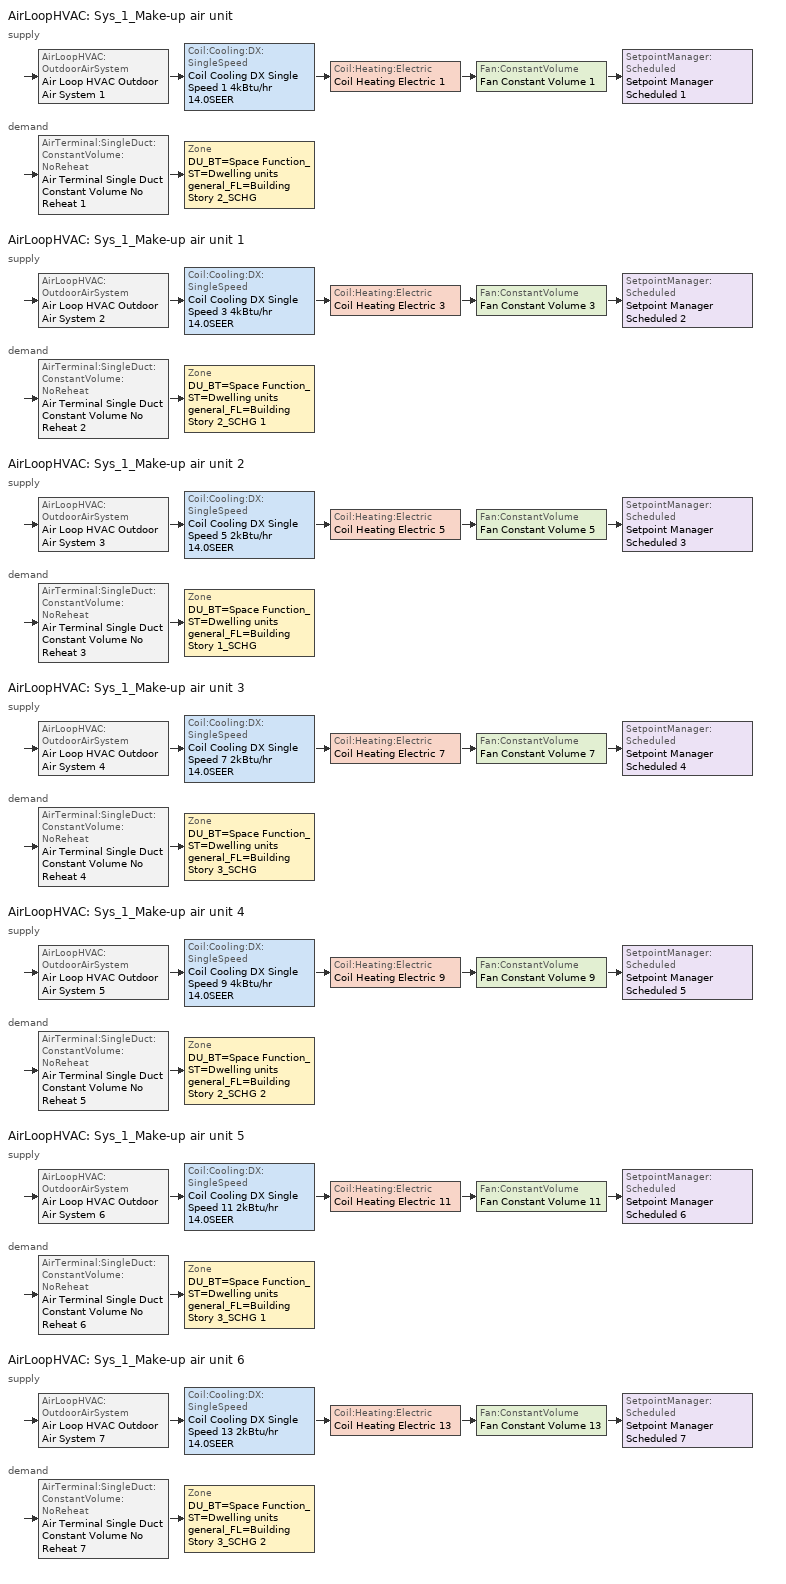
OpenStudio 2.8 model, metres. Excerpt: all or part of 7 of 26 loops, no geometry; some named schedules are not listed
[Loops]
AirLoopHVAC 'Sys_1_Make-up air unit'
 supply: AirLoopHVAC:OutdoorAirSystem 'Air Loop HVAC Outdoor Air System 1' > Coil:Cooling:DX:SingleSpeed 'Coil Cooling DX Single Speed 1 4kBtu/hr 14.0SEER' > Coil:Heating:Electric 'Coil Heating Electric 1' > Fan:ConstantVolume 'Fan Constant Volume 1' > SetpointManager:Scheduled 'Setpoint Manager Scheduled 1'
 demand: AirTerminal:SingleDuct:ConstantVolume:NoReheat 'Air Terminal Single Duct Constant Volume No Reheat 1' > Zone 'DU_BT=Space Function_ST=Dwelling units general_FL=Building Story 2_SCHG'
AirLoopHVAC 'Sys_1_Make-up air unit 1'
 supply: AirLoopHVAC:OutdoorAirSystem 'Air Loop HVAC Outdoor Air System 2' > Coil:Cooling:DX:SingleSpeed 'Coil Cooling DX Single Speed 3 4kBtu/hr 14.0SEER' > Coil:Heating:Electric 'Coil Heating Electric 3' > Fan:ConstantVolume 'Fan Constant Volume 3' > SetpointManager:Scheduled 'Setpoint Manager Scheduled 2'
 demand: AirTerminal:SingleDuct:ConstantVolume:NoReheat 'Air Terminal Single Duct Constant Volume No Reheat 2' > Zone 'DU_BT=Space Function_ST=Dwelling units general_FL=Building Story 2_SCHG 1'
AirLoopHVAC 'Sys_1_Make-up air unit 2'
 supply: AirLoopHVAC:OutdoorAirSystem 'Air Loop HVAC Outdoor Air System 3' > Coil:Cooling:DX:SingleSpeed 'Coil Cooling DX Single Speed 5 2kBtu/hr 14.0SEER' > Coil:Heating:Electric 'Coil Heating Electric 5' > Fan:ConstantVolume 'Fan Constant Volume 5' > SetpointManager:Scheduled 'Setpoint Manager Scheduled 3'
 demand: AirTerminal:SingleDuct:ConstantVolume:NoReheat 'Air Terminal Single Duct Constant Volume No Reheat 3' > Zone 'DU_BT=Space Function_ST=Dwelling units general_FL=Building Story 1_SCHG'
AirLoopHVAC 'Sys_1_Make-up air unit 3'
 supply: AirLoopHVAC:OutdoorAirSystem 'Air Loop HVAC Outdoor Air System 4' > Coil:Cooling:DX:SingleSpeed 'Coil Cooling DX Single Speed 7 2kBtu/hr 14.0SEER' > Coil:Heating:Electric 'Coil Heating Electric 7' > Fan:ConstantVolume 'Fan Constant Volume 7' > SetpointManager:Scheduled 'Setpoint Manager Scheduled 4'
 demand: AirTerminal:SingleDuct:ConstantVolume:NoReheat 'Air Terminal Single Duct Constant Volume No Reheat 4' > Zone 'DU_BT=Space Function_ST=Dwelling units general_FL=Building Story 3_SCHG'
AirLoopHVAC 'Sys_1_Make-up air unit 4'
 supply: AirLoopHVAC:OutdoorAirSystem 'Air Loop HVAC Outdoor Air System 5' > Coil:Cooling:DX:SingleSpeed 'Coil Cooling DX Single Speed 9 4kBtu/hr 14.0SEER' > Coil:Heating:Electric 'Coil Heating Electric 9' > Fan:ConstantVolume 'Fan Constant Volume 9' > SetpointManager:Scheduled 'Setpoint Manager Scheduled 5'
 demand: AirTerminal:SingleDuct:ConstantVolume:NoReheat 'Air Terminal Single Duct Constant Volume No Reheat 5' > Zone 'DU_BT=Space Function_ST=Dwelling units general_FL=Building Story 2_SCHG 2'
AirLoopHVAC 'Sys_1_Make-up air unit 5'
 supply: AirLoopHVAC:OutdoorAirSystem 'Air Loop HVAC Outdoor Air System 6' > Coil:Cooling:DX:SingleSpeed 'Coil Cooling DX Single Speed 11 2kBtu/hr 14.0SEER' > Coil:Heating:Electric 'Coil Heating Electric 11' > Fan:ConstantVolume 'Fan Constant Volume 11' > SetpointManager:Scheduled 'Setpoint Manager Scheduled 6'
 demand: AirTerminal:SingleDuct:ConstantVolume:NoReheat 'Air Terminal Single Duct Constant Volume No Reheat 6' > Zone 'DU_BT=Space Function_ST=Dwelling units general_FL=Building Story 3_SCHG 1'
AirLoopHVAC 'Sys_1_Make-up air unit 6'
 supply: AirLoopHVAC:OutdoorAirSystem 'Air Loop HVAC Outdoor Air System 7' > Coil:Cooling:DX:SingleSpeed 'Coil Cooling DX Single Speed 13 2kBtu/hr 14.0SEER' > Coil:Heating:Electric 'Coil Heating Electric 13' > Fan:ConstantVolume 'Fan Constant Volume 13' > SetpointManager:Scheduled 'Setpoint Manager Scheduled 7'
 demand: AirTerminal:SingleDuct:ConstantVolume:NoReheat 'Air Terminal Single Duct Constant Volume No Reheat 7' > Zone 'DU_BT=Space Function_ST=Dwelling units general_FL=Building Story 3_SCHG 2'
[Sizing:Zone] Zone Cooling Design Supply Air Temperature Input Method=SupplyAirTemperature; Zone Cooling Design Supply Air Temperature {C}=13; Zone Cooling Design Supply Air Temperature Difference {deltaC}=11.11; Zone Heating Design Supply Air Temperature Input Method=SupplyAirTemperature; Zone Heating Design Supply Air Temperature {C}=43; Zone Heating Design Supply Air Temperature Difference {deltaC}=11.11; Zone Cooling Design Supply Air Humidity Ratio {kg-H2O/kg-air}=0.0085; Zone Heating Design Supply Air Humidity Ratio {kg-H2O/kg-air}=0.008; Zone Heating Sizing Factor=1.3; Zone Cooling Sizing Factor=1.1; Cooling Design Air Flow Method=DesignDay; Heating Design Air Flow Method=DesignDay; Account for Dedicated Outdoor Air System=No; Dedicated Outdoor Air System Control Strategy=NeutralSupplyAir; Dedicated Outdoor Air Low Setpoint Temperature for Design {C}=autosize; Dedicated Outdoor Air High Setpoint Temperature for Design {C}=autosize
DU_BT=Space Function_ST=Dwelling units general_FL=Building Story 2_SCHG; DU_BT=Space Function_ST=Dwelling units general_FL=Building Story 2_SCHG 1; DU_BT=Space Function_ST=Dwelling units general_FL=Building Story 1_SCHG; DU_BT=Space Function_ST=Dwelling units general_FL=Building Story 3_SCHG; DU_BT=Space Function_ST=Dwelling units general_FL=Building Story 2_SCHG 2; DU_BT=Space Function_ST=Dwelling units general_FL=Building Story 3_SCHG 1; DU_BT=Space Function_ST=Dwelling units general_FL=Building Story 3_SCHG 2
[Zone equipment]
DU_BT=Space Function_ST=Dwelling units general_FL=Building Story 2_SCHG: DU_BT=Space Function_ST=Dwelling units general_FL=Building Story 2_SCHG PTAC, Zone HVAC Baseboard Convective Electric 1, Air Terminal Single Duct Constant Volume No Reheat 1
DU_BT=Space Function_ST=Dwelling units general_FL=Building Story 2_SCHG 1: DU_BT=Space Function_ST=Dwelling units general_FL=Building Story 2_SCHG 1 PTAC, Zone HVAC Baseboard Convective Electric 2, Air Terminal Single Duct Constant Volume No Reheat 2
DU_BT=Space Function_ST=Dwelling units general_FL=Building Story 1_SCHG: DU_BT=Space Function_ST=Dwelling units general_FL=Building Story 1_SCHG PTAC, Zone HVAC Baseboard Convective Electric 3, Air Terminal Single Duct Constant Volume No Reheat 3
DU_BT=Space Function_ST=Dwelling units general_FL=Building Story 3_SCHG: DU_BT=Space Function_ST=Dwelling units general_FL=Building Story 3_SCHG PTAC, Zone HVAC Baseboard Convective Electric 4, Air Terminal Single Duct Constant Volume No Reheat 4
DU_BT=Space Function_ST=Dwelling units general_FL=Building Story 2_SCHG 2: DU_BT=Space Function_ST=Dwelling units general_FL=Building Story 2_SCHG 2 PTAC, Zone HVAC Baseboard Convective Electric 5, Air Terminal Single Duct Constant Volume No Reheat 5
DU_BT=Space Function_ST=Dwelling units general_FL=Building Story 3_SCHG 1: DU_BT=Space Function_ST=Dwelling units general_FL=Building Story 3_SCHG 1 PTAC, Zone HVAC Baseboard Convective Electric 6, Air Terminal Single Duct Constant Volume No Reheat 6
DU_BT=Space Function_ST=Dwelling units general_FL=Building Story 3_SCHG 2: DU_BT=Space Function_ST=Dwelling units general_FL=Building Story 3_SCHG 2 PTAC, Zone HVAC Baseboard Convective Electric 7, Air Terminal Single Duct Constant Volume No Reheat 7
[AirLoopHVAC] Design Supply Air Flow Rate {m3/s}=AutoSize
Name | Availability Schedule
Sys_1_Make-up air unit | Sys_1_Make-up air unit Occ Sch
Sys_1_Make-up air unit 1 | Sys_1_Make-up air unit 1 Occ Sch
Sys_1_Make-up air unit 2 | Sys_1_Make-up air unit 2 Occ Sch
Sys_1_Make-up air unit 3 | Sys_1_Make-up air unit 3 Occ Sch
Sys_1_Make-up air unit 4 | Sys_1_Make-up air unit 4 Occ Sch
Sys_1_Make-up air unit 5 | Sys_1_Make-up air unit 5 Occ Sch
Sys_1_Make-up air unit 6 | Sys_1_Make-up air unit 6 Occ Sch
[Sizing:System] Type of Load to Size On=VentilationRequirement; Design Outdoor Air Flow Rate {m3/s}=Autosize; Central Heating Maximum System Air Flow Ratio=1; Preheat Design Temperature {C}=7; Preheat Design Humidity Ratio {kg-H2O/kg-Air}=0.008; Precool Design Temperature {C}=13; Precool Design Humidity Ratio {kg-H2O/kg-Air}=0.008; Central Cooling Design Supply Air Temperature {C}=13; Central Heating Design Supply Air Temperature {C}=43; Sizing Option=NonCoincident; 100% Outdoor Air in Cooling=Yes; 100% Outdoor Air in Heating=Yes; Central Cooling Design Supply Air Humidity Ratio {kg-H2O/kg-Air}=0.0085; Central Heating Design Supply Air Humidity Ratio {kg-H2O/kg-Air}=0.008; Cooling Design Air Flow Method=DesignDay; Cooling Design Air Flow Rate {m3/s}=0; Heating Design Air Flow Method=DesignDay; Heating Design Air Flow Rate {m3/s}=0; System Outdoor Air Method=ZoneSum; Zone Maximum Outdoor Air Fraction=1; Cooling Supply Air Flow Rate Per Floor Area {m3/s-m2}=0.00996765; Cooling Fraction of Autosized Cooling Supply Air Flow Rate=1; Cooling Supply Air Flow Rate Per Unit Cooling Capacity {m3/s-W}=3.94755e-05; Heating Supply Air Flow Rate Per Floor Area {m3/s-m2}=0.00996765; Heating Fraction of Autosized Heating Supply Air Flow Rate=1; Heating Fraction of Autosized Cooling Supply Air Flow Rate=1; Heating Supply Air Flow Rate Per Unit Heating Capacity {m3/s-W}=3.15882e-05; Cooling Design Capacity Method=CoolingDesignCapacity; Cooling Design Capacity {W}=autosize; Cooling Design Capacity Per Floor Area {W/m2}=234.7; Fraction of Autosized Cooling Design Capacity=1; Heating Design Capacity Method=HeatingDesignCapacity; Heating Design Capacity {W}=autosize; Heating Design Capacity Per Floor Area {W/m2}=157; Fraction of Autosized Heating Design Capacity=1; Central Cooling Capacity Control Method=OnOff
Sys_1_Make-up air unit; Sys_1_Make-up air unit 1; Sys_1_Make-up air unit 2; Sys_1_Make-up air unit 3; Sys_1_Make-up air unit 4; Sys_1_Make-up air unit 5; Sys_1_Make-up air unit 6
[Fan:ConstantVolume] Availability Schedule=Always On Discrete; Fan Total Efficiency=0.39975; Pressure Rise {Pa}=640; Maximum Flow Rate {m3/s}=AutoSize; Motor Efficiency=0.615
Fan Constant Volume 1; Fan Constant Volume 2; Fan Constant Volume 3; Fan Constant Volume 4; Fan Constant Volume 5; Fan Constant Volume 6; Fan Constant Volume 7; Fan Constant Volume 8; Fan Constant Volume 9; Fan Constant Volume 10; Fan Constant Volume 11; Fan Constant Volume 12; Fan Constant Volume 13; Fan Constant Volume 14
[Coil:Heating:Electric]
Name | Availability Schedule
Coil Heating Electric 1; Coil Heating Electric 3; Coil Heating Electric 5; Coil Heating Electric 7; Coil Heating Electric 9; Coil Heating Electric 11; Coil Heating Electric 13 | Always On Discrete
Coil Heating Electric 2; Coil Heating Electric 4; Coil Heating Electric 6; Coil Heating Electric 8; Coil Heating Electric 10; Coil Heating Electric 12; Coil Heating Electric 14 | ON_OFF_ALWAYS_OFF
[Coil:Cooling:DX:SingleSpeed] Availability Schedule=Always On Discrete; Rated Total Cooling Capacity {W}=autosize; Rated Sensible Heat Ratio=autosize; Rated Air Flow Rate {m3/s}=autosize; Rated Evaporator Fan Power Per Volume Flow Rate {W/(m3/s)}=773.3; Total Cooling Capacity Function of Temperature Curve=DXCOOL-NECB2011-REF-CAPFT; Total Cooling Capacity Function of Flow Fraction Curve=DXCOOL-NECB2011-REF-CAPFFLOW; Energy Input Ratio Function of Temperature Curve=DXCOOL-NECB2011-REF-COOLEIRFT; Energy Input Ratio Function of Flow Fraction Curve=DXCOOL-NECB2011-REF-COOLEIRFFLOW; Part Load Fraction Correlation Curve=DXCOOL-NECB2011-REF-COOLPLFFPLR; Condenser Type=AirCooled; Evaporative Condenser Effectiveness=0; Evaporative Condenser Air Flow Rate {m3/s}=Autosize; Evaporative Condenser Pump Rated Power Consumption {W}=Autosize; Crankcase Heater Capacity {W}=0; Maximum Outdoor Dry-Bulb Temperature for Crankcase Heater Operation {C}=0; Basin Heater Capacity {W/K}=0; Basin Heater Setpoint Temperature {C}=10
Name | Rated COP {W/W}
Coil Cooling DX Single Speed 1 4kBtu/hr 14.0SEER; Coil Cooling DX Single Speed 3 4kBtu/hr 14.0SEER; Coil Cooling DX Single Speed 5 2kBtu/hr 14.0SEER; Coil Cooling DX Single Speed 7 2kBtu/hr 14.0SEER; Coil Cooling DX Single Speed 9 4kBtu/hr 14.0SEER; Coil Cooling DX Single Speed 11 2kBtu/hr 14.0SEER; Coil Cooling DX Single Speed 13 2kBtu/hr 14.0SEER | 4.11713
Coil Cooling DX Single Speed 2 10kBtu/hr 10.3EER | 3.58149
Coil Cooling DX Single Speed 4 10kBtu/hr 10.3EER | 3.55737
Coil Cooling DX Single Speed 6 5kBtu/hr 11.0EER | 3.80183
Coil Cooling DX Single Speed 8 8kBtu/hr 10.8EER | 3.73844
Coil Cooling DX Single Speed 10 12kBtu/hr 9.9EER | 3.42846
Coil Cooling DX Single Speed 12 8kBtu/hr 10.8EER | 3.73839
Coil Cooling DX Single Speed 14 17kBtu/hr 9.3EER | 3.23448
[Controller:OutdoorAir] Minimum Outdoor Air Flow Rate {m3/s}=autosize; Maximum Outdoor Air Flow Rate {m3/s}=Autosize; Economizer Control Type=NoEconomizer; Economizer Control Action Type=ModulateFlow; Economizer Maximum Limit Dry-Bulb Temperature {C}=28; Economizer Maximum Limit Enthalpy {J/kg}=64000; Economizer Minimum Limit Dry-Bulb Temperature {C}=-100; Lockout Type=NoLockout; Minimum Limit Type=FixedMinimum; High Humidity Control=No; Heat Recovery Bypass Control Type=BypassWhenWithinEconomizerLimits
Name | Minimum Outdoor Air Schedule | Controller Mechanical Ventilation
Controller Outdoor Air 1 | Sys_1_Make-up air unit Occ Sch | Controller Mechanical Ventilation 1
Controller Outdoor Air 2 | Sys_1_Make-up air unit 1 Occ Sch | Controller Mechanical Ventilation 2
Controller Outdoor Air 3 | Sys_1_Make-up air unit 2 Occ Sch | Controller Mechanical Ventilation 3
Controller Outdoor Air 4 | Sys_1_Make-up air unit 3 Occ Sch | Controller Mechanical Ventilation 4
Controller Outdoor Air 5 | Sys_1_Make-up air unit 4 Occ Sch | Controller Mechanical Ventilation 5
Controller Outdoor Air 6 | Sys_1_Make-up air unit 5 Occ Sch | Controller Mechanical Ventilation 6
Controller Outdoor Air 7 | Sys_1_Make-up air unit 6 Occ Sch | Controller Mechanical Ventilation 7
[Controller:MechanicalVentilation] Availability Schedule=Always On Discrete; System Outdoor Air Method=ZoneSum
Controller Mechanical Ventilation 1; Controller Mechanical Ventilation 2; Controller Mechanical Ventilation 3; Controller Mechanical Ventilation 4; Controller Mechanical Ventilation 5; Controller Mechanical Ventilation 6; Controller Mechanical Ventilation 7
[AirLoopHVAC:OutdoorAirSystem]
Name | Controller
Air Loop HVAC Outdoor Air System 1 | Controller Outdoor Air 1
Air Loop HVAC Outdoor Air System 2 | Controller Outdoor Air 2
Air Loop HVAC Outdoor Air System 3 | Controller Outdoor Air 3
Air Loop HVAC Outdoor Air System 4 | Controller Outdoor Air 4
Air Loop HVAC Outdoor Air System 5 | Controller Outdoor Air 5
Air Loop HVAC Outdoor Air System 6 | Controller Outdoor Air 6
Air Loop HVAC Outdoor Air System 7 | Controller Outdoor Air 7
[SetpointManager:Scheduled] Control Variable=Temperature
Name | Schedule
Setpoint Manager Scheduled 1 | Makeup-Air Unit Supply Air Temp
Setpoint Manager Scheduled 2 | Makeup-Air Unit Supply Air Temp 1
Setpoint Manager Scheduled 3 | Makeup-Air Unit Supply Air Temp 2
Setpoint Manager Scheduled 4 | Makeup-Air Unit Supply Air Temp 3
Setpoint Manager Scheduled 5 | Makeup-Air Unit Supply Air Temp 4
Setpoint Manager Scheduled 6 | Makeup-Air Unit Supply Air Temp 5
Setpoint Manager Scheduled 7 | Makeup-Air Unit Supply Air Temp 6
[ZoneHVAC:PackagedTerminalAirConditioner] Availability Schedule=Always On Discrete; Supply Air Flow Rate During Cooling Operation {m3/s}=Autosize; Supply Air Flow Rate During Heating Operation {m3/s}=Autosize; Supply Air Flow Rate When No Cooling or Heating is Needed {m3/s}=Autosize; Outdoor Air Flow Rate During Cooling Operation {m3/s}=1e-05; Outdoor Air Flow Rate During Heating Operation {m3/s}=1e-05; Outdoor Air Flow Rate When No Cooling or Heating is Needed {m3/s}=1e-05; Fan Placement=DrawThrough
Name | Supply Air Fan | Heating Coil | Cooling Coil
DU_BT=Space Function_ST=Dwelling units general_FL=Building Story 2_SCHG PTAC | Fan Constant Volume 2 | Coil Heating Electric 2 | Coil Cooling DX Single Speed 2 10kBtu/hr 10.3EER
DU_BT=Space Function_ST=Dwelling units general_FL=Building Story 2_SCHG 1 PTAC | Fan Constant Volume 4 | Coil Heating Electric 4 | Coil Cooling DX Single Speed 4 10kBtu/hr 10.3EER
DU_BT=Space Function_ST=Dwelling units general_FL=Building Story 1_SCHG PTAC | Fan Constant Volume 6 | Coil Heating Electric 6 | Coil Cooling DX Single Speed 6 5kBtu/hr 11.0EER
DU_BT=Space Function_ST=Dwelling units general_FL=Building Story 3_SCHG PTAC | Fan Constant Volume 8 | Coil Heating Electric 8 | Coil Cooling DX Single Speed 8 8kBtu/hr 10.8EER
DU_BT=Space Function_ST=Dwelling units general_FL=Building Story 2_SCHG 2 PTAC | Fan Constant Volume 10 | Coil Heating Electric 10 | Coil Cooling DX Single Speed 10 12kBtu/hr 9.9EER
DU_BT=Space Function_ST=Dwelling units general_FL=Building Story 3_SCHG 1 PTAC | Fan Constant Volume 12 | Coil Heating Electric 12 | Coil Cooling DX Single Speed 12 8kBtu/hr 10.8EER
DU_BT=Space Function_ST=Dwelling units general_FL=Building Story 3_SCHG 2 PTAC | Fan Constant Volume 14 | Coil Heating Electric 14 | Coil Cooling DX Single Speed 14 17kBtu/hr 9.3EER
[ZoneHVAC:Baseboard:Convective:Electric] Availability Schedule=Always On Discrete; Nominal Capacity {W}=autosize; Efficiency=1
Zone HVAC Baseboard Convective Electric 1; Zone HVAC Baseboard Convective Electric 2; Zone HVAC Baseboard Convective Electric 3; Zone HVAC Baseboard Convective Electric 4; Zone HVAC Baseboard Convective Electric 5; Zone HVAC Baseboard Convective Electric 6; Zone HVAC Baseboard Convective Electric 7
[AirTerminal:SingleDuct:ConstantVolume:NoReheat] Availability Schedule=Always On Discrete; Maximum Air Flow Rate {m3/s}=AutoSize
Air Terminal Single Duct Constant Volume No Reheat 1; Air Terminal Single Duct Constant Volume No Reheat 2; Air Terminal Single Duct Constant Volume No Reheat 3; Air Terminal Single Duct Constant Volume No Reheat 4; Air Terminal Single Duct Constant Volume No Reheat 5; Air Terminal Single Duct Constant Volume No Reheat 6; Air Terminal Single Duct Constant Volume No Reheat 7
[Schedule:Ruleset]
Name | Default Day Schedule | Summer Design Day Schedule | Winter Design Day Schedule
ON_OFF_ALWAYS_OFF | Schedule Day 3
Makeup-Air Unit Supply Air Temp | Makeup Air Unit Supply Air Temp Default
Makeup-Air Unit Supply Air Temp 1 | Makeup Air Unit Supply Air Temp Default 1
Makeup-Air Unit Supply Air Temp 2 | Makeup Air Unit Supply Air Temp Default 2
Makeup-Air Unit Supply Air Temp 3 | Makeup Air Unit Supply Air Temp Default 3
Makeup-Air Unit Supply Air Temp 4 | Makeup Air Unit Supply Air Temp Default 4
Makeup-Air Unit Supply Air Temp 5 | Makeup Air Unit Supply Air Temp Default 5
Makeup-Air Unit Supply Air Temp 6 | Makeup Air Unit Supply Air Temp Default 6
Sys_1_Make-up air unit Occ Sch | Sys_1_Make-up air unit Occ Sch Default | Sys_1_Make-up air unit Occ Sch Summer Design Day | Sys_1_Make-up air unit Occ Sch Winter Design Day
Sys_1_Make-up air unit 1 Occ Sch | Sys_1_Make-up air unit 1 Occ Sch Default | Sys_1_Make-up air unit 1 Occ Sch Summer Design Day | Sys_1_Make-up air unit 1 Occ Sch Winter Design Day
Sys_1_Make-up air unit 2 Occ Sch | Sys_1_Make-up air unit 2 Occ Sch Default | Sys_1_Make-up air unit 2 Occ Sch Summer Design Day | Sys_1_Make-up air unit 2 Occ Sch Winter Design Day
Sys_1_Make-up air unit 3 Occ Sch | Sys_1_Make-up air unit 3 Occ Sch Default | Sys_1_Make-up air unit 3 Occ Sch Summer Design Day | Sys_1_Make-up air unit 3 Occ Sch Winter Design Day
Sys_1_Make-up air unit 4 Occ Sch | Sys_1_Make-up air unit 4 Occ Sch Default | Sys_1_Make-up air unit 4 Occ Sch Summer Design Day | Sys_1_Make-up air unit 4 Occ Sch Winter Design Day
Sys_1_Make-up air unit 5 Occ Sch | Sys_1_Make-up air unit 5 Occ Sch Default | Sys_1_Make-up air unit 5 Occ Sch Summer Design Day | Sys_1_Make-up air unit 5 Occ Sch Winter Design Day
Sys_1_Make-up air unit 6 Occ Sch | Sys_1_Make-up air unit 6 Occ Sch Default | Sys_1_Make-up air unit 6 Occ Sch Summer Design Day | Sys_1_Make-up air unit 6 Occ Sch Winter Design Day
[Schedule:Day]
Schedule Day 3: 1, 0, 0, 2, 0, 0, 3, 0, 0, 4, 0, 0, 5, 0, 0, 6, 0, 0, 7, 0, 0, 8, 0, 0, 9, 0, 0, 10, 0, 0, 11, 0, 0, 12, 0, 0, 13, 0, 0, 14, 0, 0, 15, 0, 0, 16, 0, 0, 17, 0, 0, 18, 0, 0, 19, 0, 0, 20, 0, 0, 21, 0, 0, 22, 0, 0, 23, 0, 0, 24, 0, 0
Makeup Air Unit Supply Air Temp Default; Makeup Air Unit Supply Air Temp Default 1; Makeup Air Unit Supply Air Temp Default 2: 24, 0, 20
Sys_1_Make-up air unit Occ Sch Default; Sys_1_Make-up air unit Occ Sch Winter Design Day; Sys_1_Make-up air unit Occ Sch Summer Design Day; Sys_1_Make-up air unit 1 Occ Sch Default; Sys_1_Make-up air unit 1 Occ Sch Winter Design Day; Sys_1_Make-up air unit 1 Occ Sch Summer Design Day; Sys_1_Make-up air unit 2 Occ Sch Default; Sys_1_Make-up air unit 2 Occ Sch Winter Design Day; Sys_1_Make-up air unit 2 Occ Sch Summer Design Day; Sys_1_Make-up air unit 3 Occ Sch Default; Sys_1_Make-up air unit 3 Occ Sch Winter Design Day; Sys_1_Make-up air unit 3 Occ Sch Summer Design Day; Sys_1_Make-up air unit 4 Occ Sch Default; Sys_1_Make-up air unit 4 Occ Sch Winter Design Day; Sys_1_Make-up air unit 4 Occ Sch Summer Design Day; Sys_1_Make-up air unit 5 Occ Sch Default; Sys_1_Make-up air unit 5 Occ Sch Winter Design Day; Sys_1_Make-up air unit 5 Occ Sch Summer Design Day; Sys_1_Make-up air unit 6 Occ Sch Default; Sys_1_Make-up air unit 6 Occ Sch Winter Design Day; Sys_1_Make-up air unit 6 Occ Sch Summer Design Day: 24, 0, 1
[Schedule:Rule] Schedule Ruleset=ON_OFF_ALWAYS_OFF; Date Specification Type=DateRange; Start Month=1; Start Day=1; End Month=12; End Day=31
Name | Rule Order | Day Schedule | Apply Sunday | Apply Monday | Apply Tuesday | Apply Wednesday | Apply Thursday | Apply Friday | Apply Saturday
wkdON_OFF_ALWAYS_OFF rule | 2 | wkdON_OFF_ALWAYS_OFF 1 | No | Yes | Yes | Yes | Yes | Yes | No
satON_OFF_ALWAYS_OFFrule | 1 | satON_OFF_ALWAYS_OFF 1 | No | No | No | No | No | No | Yes
sunON_OFF_ALWAYS_OFFrule | 0 | sunON_OFF_ALWAYS_OFF 1 | Yes | No | No | No | No | No | No
[Schedule:Constant]
Always On Discrete: Value=1
[Curve:Biquadratic] Minimum Value of x=13; Maximum Value of x=24; Minimum Value of y=24; Maximum Value of y=46
Name | Coefficient1 Constant | Coefficient2 x | Coefficient3 x**2 | Coefficient4 y | Coefficient5 y**2 | Coefficient6 x*y
DXCOOL-NECB2011-REF-CAPFT | 0.867905 | 0.0142459 | 0.00055436 | -0.0075575 | 3.3e-05 | -0.0001918
DXCOOL-NECB2011-REF-COOLEIRFT | 0.116936 | 0.0284933 | -0.0004112 | 0.0214108 | 0.00016103 | -0.0006791
[Curve:Quadratic] Coefficient1 Constant=1; Coefficient2 x=0; Coefficient3 x**2=0; Minimum Value of x=0; Maximum Value of x=1
DXCOOL-NECB2011-REF-CAPFFLOW; DXCOOL-NECB2011-REF-COOLEIRFFLOW
[Curve:Cubic]
DXCOOL-NECB2011-REF-COOLPLFFPLR: Coefficient1 Constant=0.0277; Coefficient2 x=4.9151; Coefficient3 x**2=-8.184; Coefficient4 x**3=4.2702; Minimum Value of x=0.7; Maximum Value of x=1
